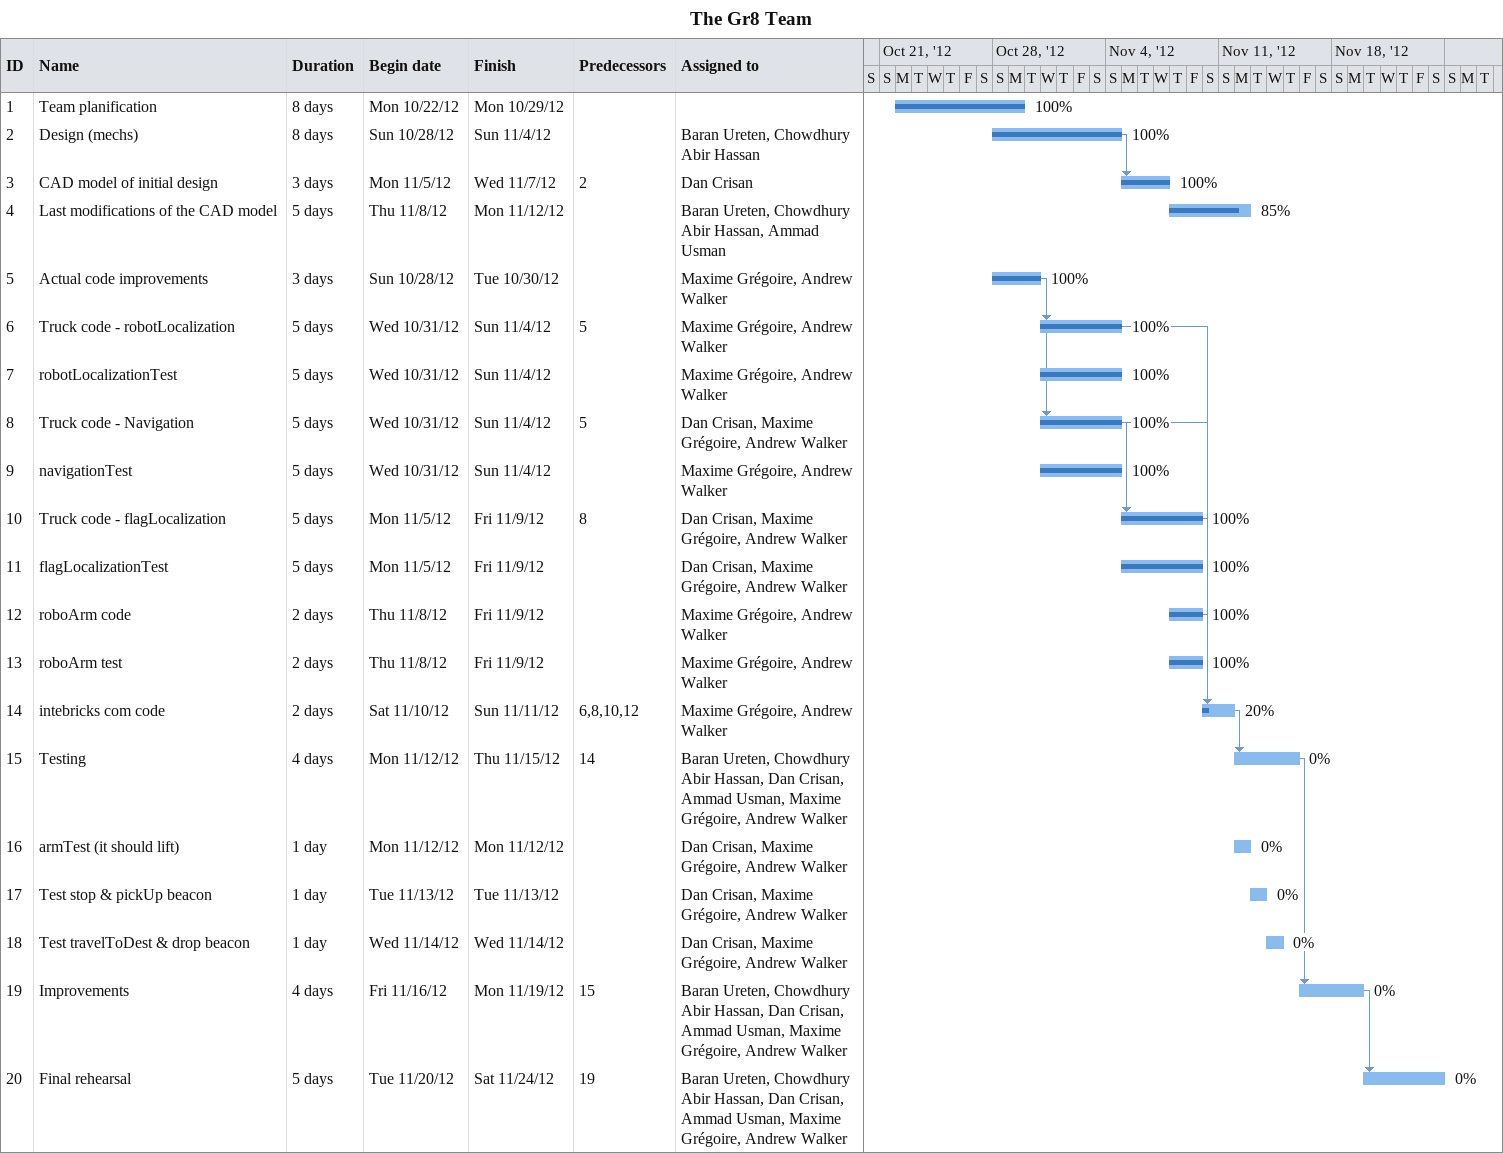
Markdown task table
The Gr8 Team

| ID | Task | Duration | Start | Finish | Predecessors | Resources | % complete |
|---|---|---|---|---|---|---|---|
| 1 | Team planification | 8d | 2012-10-22 | 2012-10-29 |  |  | 100 |
| 2 | Design (mechs) | 8d | 2012-10-28 | 2012-11-04 |  | Baran Ureten, Chowdhury Abir Hassan | 100 |
| 3 | CAD model of initial design | 3d | 2012-11-05 | 2012-11-07 | 2 | Dan Crisan | 100 |
| 4 | Last modifications of the CAD model | 5d | 2012-11-08 | 2012-11-12 |  | Baran Ureten, Chowdhury Abir Hassan, Ammad Usman | 85 |
| 5 | Actual code improvements | 3d | 2012-10-28 | 2012-10-30 |  | Maxime Grégoire, Andrew Walker | 100 |
| 6 | Truck code - robotLocalization | 5d | 2012-10-31 | 2012-11-04 | 5 | Maxime Grégoire, Andrew Walker | 100 |
| 7 | robotLocalizationTest | 5d | 2012-10-31 | 2012-11-04 |  | Maxime Grégoire, Andrew Walker | 100 |
| 8 | Truck code - Navigation | 5d | 2012-10-31 | 2012-11-04 | 5 | Dan Crisan, Maxime Grégoire, Andrew Walker | 100 |
| 9 | navigationTest | 5d | 2012-10-31 | 2012-11-04 |  | Maxime Grégoire, Andrew Walker | 100 |
| 10 | Truck code - flagLocalization | 5d | 2012-11-05 | 2012-11-09 | 8 | Dan Crisan, Maxime Grégoire, Andrew Walker | 100 |
| 11 | flagLocalizationTest | 5d | 2012-11-05 | 2012-11-09 |  | Dan Crisan, Maxime Grégoire, Andrew Walker | 100 |
| 12 | roboArm code | 2d | 2012-11-08 | 2012-11-09 |  | Maxime Grégoire, Andrew Walker | 100 |
| 13 | roboArm test | 2d | 2012-11-08 | 2012-11-09 |  | Maxime Grégoire, Andrew Walker | 100 |
| 14 | intebricks com code | 2d | 2012-11-10 | 2012-11-11 | 6, 8, 10, 12 | Maxime Grégoire, Andrew Walker | 20 |
| 15 | Testing | 4d | 2012-11-12 | 2012-11-15 | 14 | Baran Ureten, Chowdhury Abir Hassan, Dan Crisan, Ammad Usman, Maxime Grégoire, Andrew Walker | 0 |
| 16 | armTest (it should lift) | 1d | 2012-11-12 | 2012-11-12 |  | Dan Crisan, Maxime Grégoire, Andrew Walker | 0 |
| 17 | Test stop & pickUp beacon | 1d | 2012-11-13 | 2012-11-13 |  | Dan Crisan, Maxime Grégoire, Andrew Walker | 0 |
| 18 | Test travelToDest & drop beacon | 1d | 2012-11-14 | 2012-11-14 |  | Dan Crisan, Maxime Grégoire, Andrew Walker | 0 |
| 19 | Improvements | 4d | 2012-11-16 | 2012-11-19 | 15 | Baran Ureten, Chowdhury Abir Hassan, Dan Crisan, Ammad Usman, Maxime Grégoire, Andrew Walker | 0 |
| 20 | Final rehearsal | 5d | 2012-11-20 | 2012-11-24 | 19 | Baran Ureten, Chowdhury Abir Hassan, Dan Crisan, Ammad Usman, Maxime Grégoire, Andrew Walker | 0 |
